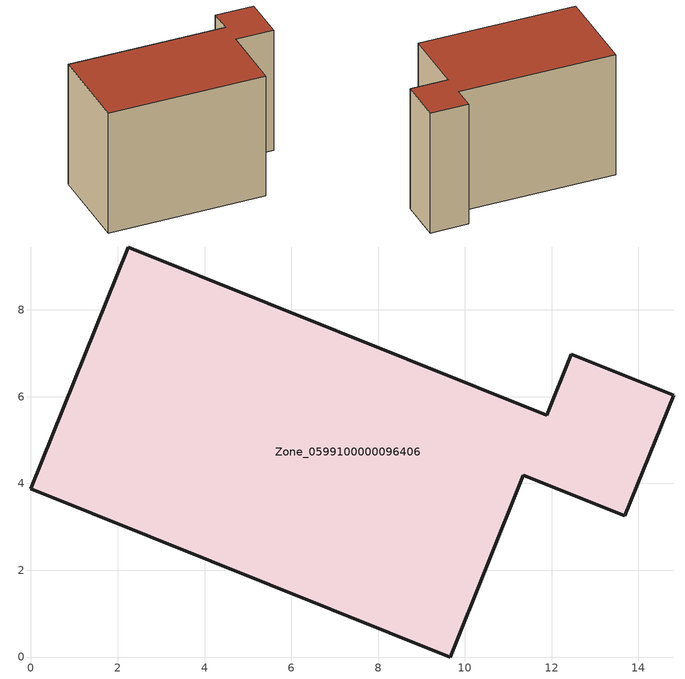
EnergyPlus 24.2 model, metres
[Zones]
Zone_0599100000096406
 floor ground (C_G): 12.45,6.98 14.81,6.04 13.69,3.25 11.34,4.19 9.66,0 0,3.88 2.24,9.45 11.89,5.57 z0
 wall outside (C_F): 2.24,9.45 0,3.88 9.66,0 11.34,4.19 13.69,3.25 14.81,6.04 12.45,6.98 11.89,5.57 2.24,9.45 z0:8.59
 roof outside (C_R): 13.69,3.25 14.81,6.04 12.45,6.98 11.89,5.57 2.24,9.45 0,3.88 9.66,0 11.34,4.19 z8.59
[BUILDING]
Pand.0599100000096406: North Axis=0; Terrain=City; Loads Convergence Tolerance Value=0.04; Temperature Convergence Tolerance Value=0.4; Solar Distribution=FullExterior; Maximum Number of Warmup Days=25; Minimum Number of Warmup Days=1
[Site:Location]
Rotterdam.The.Hague.AP_ZH_NLD Design_Conditions: Latitude=51.96; Longitude=4.45; Time Zone=1; Elevation=-4.5
[SITE:GROUNDTEMPERATURE:BUILDINGSURFACE]
18, 18, 18, 18, 18, 18, 18, 18, 18, 18, 18, 18
[MATERIAL] Thermal Absorptance=0.9; Solar Absorptance=0.7; Visible Absorptance=0.7
Name | Roughness | Thickness | Conductivity | Density | Specific Heat
G.TI.1975-1991 | MediumSmooth | 0.15 | 0.288461 | 540 | 1210
F.TI.1975-1991 | Rough | 0.3 | 0.230769 | 1920 | 840
R.TI.1975-1991 | MediumRough | 0.2 | 0.153846 | 1500 | 1000
[CONSTRUCTION]
C_G: G.TI.1975-1991
C_F: F.TI.1975-1991
C_R: R.TI.1975-1991
[ZONE]
Zone_0599100000096406: Type=1; Multiplier=1; Ceiling Height=Autocalculate; Volume=Autocalculate; Floor Area=autocalculate; Part of Total Floor Area=Yes
[ZONEINFILTRATION:DESIGNFLOWRATE]
Infil_Zone_0599100000096406: Zone or ZoneList or Space or SpaceList=Zone_0599100000096406; Schedule=AlwaysOn; Design Flow Rate Calculation Method=Flow/Area; Flow Rate per Floor Area=0.003; Constant Term Coefficient=1; Temperature Term Coefficient=0; Velocity Term Coefficient=0; Velocity Squared Term Coefficient=0
[HVACTEMPLATE:ZONE:IDEALLOADSAIRSYSTEM]
Zone_0599100000096406: Maximum Heating Supply Air Temperature=50; Minimum Cooling Supply Air Temperature=13; Maximum Heating Supply Air Humidity Ratio=0.0156; Minimum Cooling Supply Air Humidity Ratio=0.0077; Heating Limit=NoLimit; Cooling Limit=NoLimit; Dehumidification Control Type=ConstantSensibleHeatRatio; Cooling Sensible Heat Ratio=0.7; Dehumidification Setpoint=60; Humidification Control Type=None; Humidification Setpoint=30; Outdoor Air Method=None; Outdoor Air Flow Rate per Person=0.00944; Outdoor Air Flow Rate per Zone Floor Area=0; Outdoor Air Flow Rate per Zone=0; Demand Controlled Ventilation Type=None; Outdoor Air Economizer Type=NoEconomizer; Heat Recovery Type=None; Sensible Heat Recovery Effectiveness=0.7; Latent Heat Recovery Effectiveness=0.65
[ZONECONTROL:THERMOSTAT]
ThermostatControl_Zone_0599100000096406: Zone or ZoneList=Zone_0599100000096406; Control Type Schedule=DualSetpointControlType; Control 1=Thermostat_Zone_0599100000096406; Temperature Difference Between Cutout And Setpoint=0
[THERMOSTATSETPOINT:DUALSETPOINT]
Thermostat_Zone_0599100000096406: Heating Setpoint Temperature Schedule=HeatingSetpoint_Zone_0599100000096406; Cooling Setpoint Temperature Schedule=CoolingSetpoint_Zone_0599100000096406
[SCHEDULE:COMPACT]
HeatingSetpoint_Zone_0599100000096406: Through: 12/31, For: AllDays, Until: 24:00, 21
CoolingSetpoint_Zone_0599100000096406: Through: 12/31, For: AllDays, Until: 24:00, 24
DualSetpointControlType: Through: 12/31, For: AllDays, Until: 24:00, 4
AlwaysOn: Through: 12/31, For: AllDays, Until: 24:00, 1
